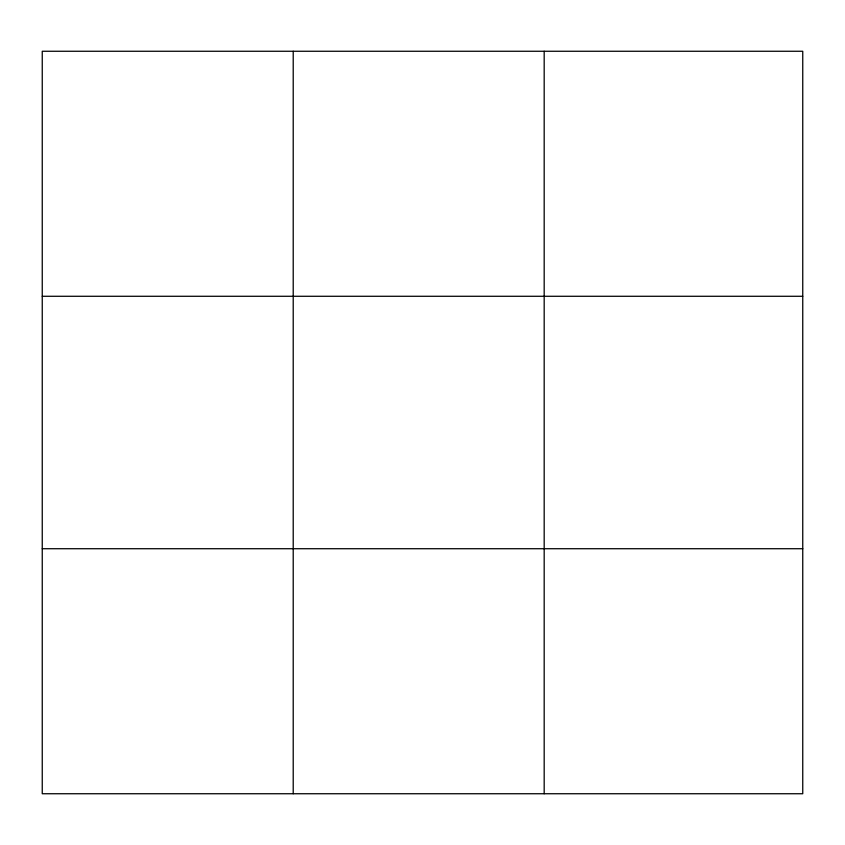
<?xml version="1.0" encoding="UTF-8"?>
<svg xmlns="http://www.w3.org/2000/svg" width="845" height="845" viewBox="0 0 845 845"><rect width="100%" height="100%" fill="white"/><g stroke="black" fill="none" stroke-linecap="round" stroke-linejoin="round"><path stroke-width="1.27" d="M293.215 51.26L293.215 793.74M544.18 51.26L544.18 793.74M802.75 548.722L802.75 793.74L42.25 793.74L42.25 51.26L802.75 51.26L802.75 548.722L42.25 548.722M42.25 296.278L802.75 296.278"/></g></svg>
